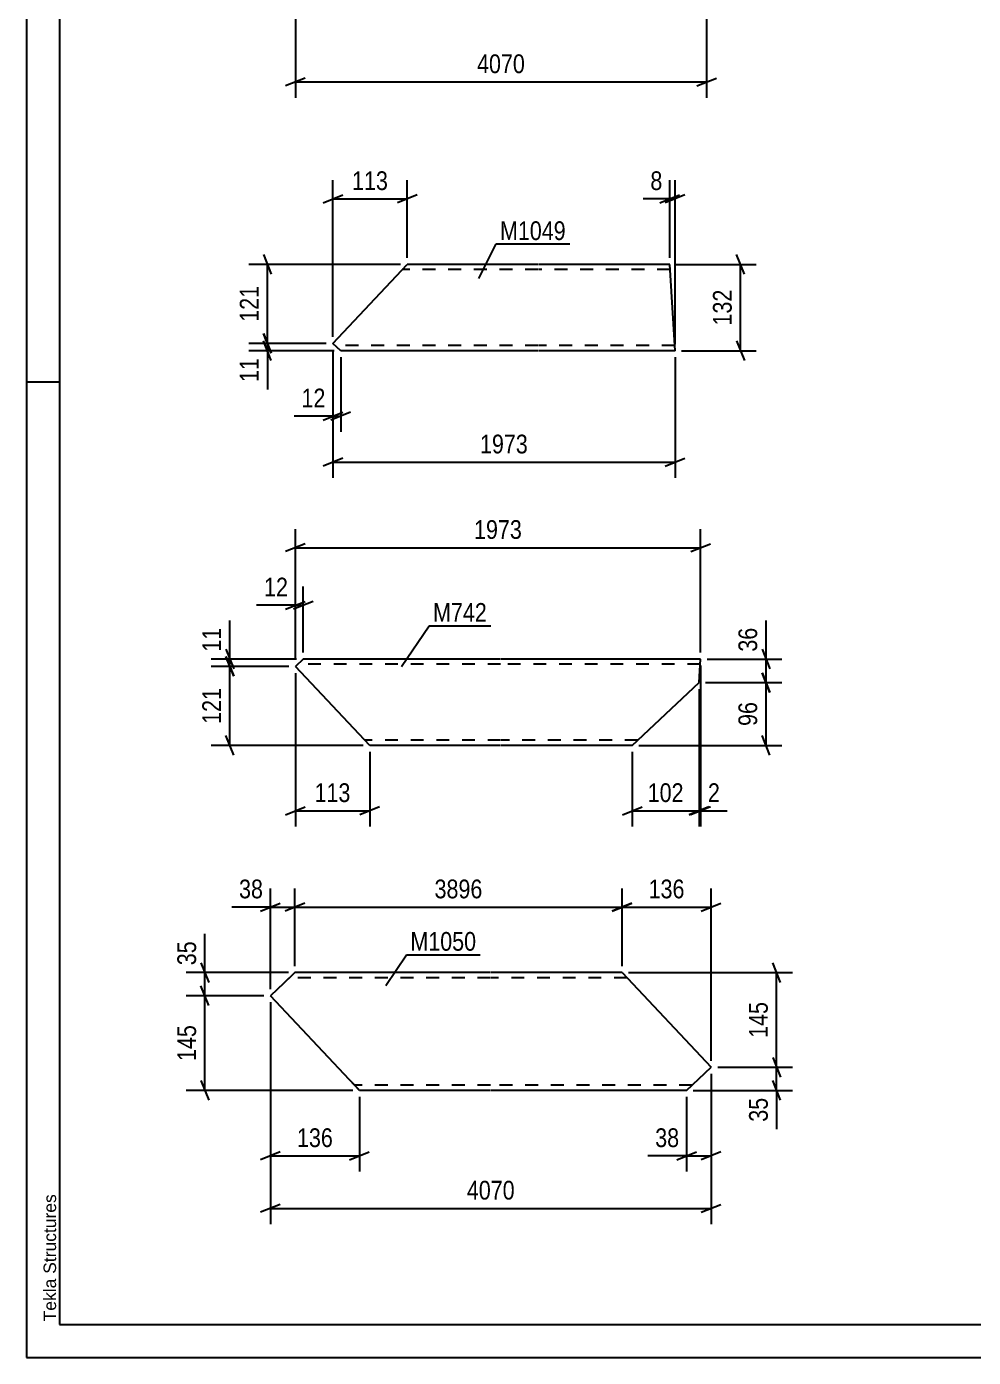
# Model space of a CAD drawing. Header units: millimetres. Extents: x 0 to 594, y 0 to 420.
# Drawn here: x 0 to 144.6, y 0 to 203.3 of the extents above; entities that cross this region are included whole.
import ezdxf

# ---------------------------------------------------------------- set-up
doc = ezdxf.new("R2010")
doc.units = ezdxf.units.MM
doc.linetypes.add('DXK_LINE_DOT2', pattern=[3.9198, 1.9599, -1.9599])
doc.styles.add('Arial', font='ARIAL.TTF', dxfattribs={"height": 0.2})
doc.styles.add('Arial Narrow', font='ARIALN.TTF', dxfattribs={"height": 0.2})

# ---------------------------------------------------------------- blocks, each defined once
blk = doc.blocks.new('Unknown-814738327-1163')
at = {"color": 5, "linetype": 'Continuous'}
for p, q in [((0, 420), (0, 0)), ((5, 415), (5, 5)), ((5, 149), (0, 149)), ((5, 5), (589, 5)), ((0, 0), (594, 0))]:
    blk.add_line(p, q, dxfattribs=at)
at = {"color": 174, "linetype": 'Continuous', "style": 'Arial'}
blk.add_text('Tekla Structures', height=1.9102, rotation=90, dxfattribs=at).set_placement((4.5, 5.5))
blk = doc.blocks.new('Part-814738327-14155 - 14154')
at = {"color": 2, "linetype": 'Continuous'}
for p, q in [((39.28, 57.18), (37.23, 55.25)), ((40.98, 58.78), (39.28, 57.18)), ((70.83, 58.78), (40.98, 58.78)), ((90.93, 58.78), (70.93, 58.78)), ((90.93, 58.78), (104.54, 44.32)), ((49.33, 42.38), (37.23, 55.25)), ((100.78, 40.78), (104.54, 44.32)), ((50.83, 40.78), (49.33, 42.38)), ((70.83, 40.78), (50.83, 40.78)), ((100.78, 40.78), (70.93, 40.78))]:
    blk.add_line(p, q, dxfattribs=at)
at = {"color": 7, "linetype": 'DXK_LINE_DOT2'}
for p, q in [((40.98, 58.78), (39.93, 57.8)), ((70.83, 57.98), (40.13, 57.98)), ((91.68, 57.98), (70.93, 57.98)), ((50.72, 40.91), (49.33, 42.38)), ((70.83, 41.58), (50.08, 41.58)), ((101.63, 41.58), (70.93, 41.58))]:
    blk.add_line(p, q, dxfattribs=at)
blk = doc.blocks.new('Part-814738327-14120 - 14119')
at = {"color": 2, "linetype": 'Continuous'}
for p, q in [((46.77, 154.91), (58.12, 166.98)), ((78.12, 166.98), (58.12, 166.98)), ((98.22, 166.98), (78.22, 166.98)), ((99.03, 153.78), (98.22, 166.98)), ((47.97, 153.78), (46.77, 154.91)), ((78.12, 153.78), (47.97, 153.78)), ((99.03, 153.78), (78.22, 153.78))]:
    blk.add_line(p, q, dxfattribs=at)
at = {"color": 7, "linetype": 'DXK_LINE_DOT2'}
for p, q in [((78.12, 166.18), (57.36, 166.18)), ((98.26, 166.18), (78.22, 166.18)), ((78.12, 154.58), (47.12, 154.58)), ((98.98, 154.58), (78.22, 154.58)), ((98.98, 154.58), (98.97, 154.64))]:
    blk.add_line(p, q, dxfattribs=at)
blk = doc.blocks.new('Part-814738327-14131 - 14130')
at = {"color": 2, "linetype": 'Continuous'}
for p, q in [((42.24, 106.69), (41.04, 105.55)), ((72.39, 106.69), (42.24, 106.69)), ((102.92, 106.69), (72.49, 106.69)), ((102.7, 103.09), (102.92, 106.69)), ((52.39, 93.49), (41.04, 105.55)), ((92.49, 93.49), (102.7, 103.09)), ((72.39, 93.49), (52.39, 93.49)), ((92.49, 93.49), (72.49, 93.49))]:
    blk.add_line(p, q, dxfattribs=at)
at = {"color": 7, "linetype": 'DXK_LINE_DOT2'}
for p, q in [((72.39, 105.89), (41.39, 105.89)), ((102.87, 105.89), (72.49, 105.89)), ((72.39, 94.29), (51.64, 94.29)), ((93.34, 94.29), (72.49, 94.29))]:
    blk.add_line(p, q, dxfattribs=at)
blk = doc.blocks.new('StraightDimension-814738327-14668 - 14154')
at = {"color": 7, "linetype": 'Continuous'}
for p, q in [((113.94, 45.82), (115.14, 42.82)), ((105.54, 44.32), (116.94, 44.32)), ((114.54, 40.78), (114.54, 44.32)), ((101.78, 40.78), (116.94, 40.78)), ((115.14, 39.28), (113.94, 42.28))]:
    blk.add_line(p, q, dxfattribs=at)
at = {"color": 0}
blk.add_wipeout([(113.79, 40.26), (109.59, 40.26), (109.59, 35.4), (113.79, 35.4)], dxfattribs=at)
at = {"color": 7, "linetype": 'Continuous'}
blk.add_line((114.54, 40.78), (114.54, 34.88), dxfattribs=at)
blk.add_line((114.54, 40.78), (114.54, 34.88), dxfattribs=at)
at = {"color": 3, "style": 'Arial Narrow'}
blk.add_text('35', height=2.863, rotation=90.0002, dxfattribs=at).set_placement((113.19, 36))
blk = doc.blocks.new('StraightDimension-814738327-14660 - 14154')
at = {"color": 7, "linetype": 'Continuous'}
for p, q in [((36.23, 55.25), (24.38, 55.25)), ((27.83, 53.75), (26.63, 56.75)), ((27.23, 40.78), (27.23, 55.25)), ((49.83, 40.78), (24.38, 40.78)), ((26.63, 42.28), (27.83, 39.28))]:
    blk.add_line(p, q, dxfattribs=at)
at = {"color": 0}
blk.add_wipeout([(26.48, 51.36), (22.28, 51.36), (22.28, 44.68), (26.48, 44.68)], dxfattribs=at)
at = {"color": 3, "style": 'Arial Narrow'}
blk.add_text('145', height=2.863, rotation=90.0002, dxfattribs=at).set_placement((25.88, 45.28))
blk = doc.blocks.new('StraightDimension-814738327-14647 - 14154')
at = {"color": 7, "linetype": 'Continuous'}
for p, q in [((37.23, 54.25), (37.23, 28.38)), ((50.83, 39.78), (50.83, 28.38)), ((38.73, 31.38), (35.73, 30.18)), ((37.23, 30.78), (50.83, 30.78)), ((49.33, 30.18), (52.33, 31.38))]:
    blk.add_line(p, q, dxfattribs=at)
at = {"color": 0}
blk.add_wipeout([(47.37, 31.53), (47.37, 35.73), (40.69, 35.73), (40.69, 31.53)], dxfattribs=at)
at = {"color": 3, "style": 'Arial Narrow'}
blk.add_text('136', height=2.863, dxfattribs=at).set_placement((41.29, 32.13))
blk = doc.blocks.new('StraightDimension-814738327-14667 - 14154')
at = {"color": 7, "linetype": 'Continuous'}
for p, q in [((115.14, 57.28), (113.94, 60.28)), ((91.93, 58.78), (116.94, 58.78)), ((114.54, 44.32), (114.54, 58.78)), ((113.94, 45.82), (115.14, 42.82)), ((105.54, 44.32), (116.94, 44.32))]:
    blk.add_line(p, q, dxfattribs=at)
at = {"color": 0}
blk.add_wipeout([(113.79, 54.89), (109.59, 54.89), (109.59, 48.21), (113.79, 48.21)], dxfattribs=at)
at = {"color": 3, "style": 'Arial Narrow'}
blk.add_text('145', height=2.863, rotation=90.0002, dxfattribs=at).set_placement((113.19, 48.81))
blk = doc.blocks.new('StraightDimension-814738327-14659 - 14154')
at = {"color": 7, "linetype": 'Continuous'}
for p, q in [((26.63, 60.28), (27.83, 57.28)), ((39.98, 58.78), (24.38, 58.78)), ((27.23, 55.25), (27.23, 58.78)), ((36.23, 55.25), (24.38, 55.25)), ((27.83, 53.75), (26.63, 56.75))]:
    blk.add_line(p, q, dxfattribs=at)
at = {"color": 0}
blk.add_wipeout([(26.48, 64.17), (22.28, 64.17), (22.28, 59.31), (26.48, 59.31)], dxfattribs=at)
at = {"color": 7, "linetype": 'Continuous'}
blk.add_line((27.23, 58.78), (27.23, 64.69), dxfattribs=at)
blk.add_line((27.23, 58.78), (27.23, 64.69), dxfattribs=at)
at = {"color": 3, "style": 'Arial Narrow'}
blk.add_text('35', height=2.863, rotation=90.0002, dxfattribs=at).set_placement((25.88, 59.91))
blk = doc.blocks.new('StraightDimension-814738327-14643 - 14154')
at = {"color": 7, "linetype": 'Continuous'}
for p, q in [((104.54, 43.32), (104.54, 28.38)), ((100.78, 39.78), (100.78, 28.38)), ((99.28, 30.18), (102.28, 31.38)), ((100.78, 30.78), (104.54, 30.78)), ((106.04, 31.38), (103.04, 30.18))]:
    blk.add_line(p, q, dxfattribs=at)
at = {"color": 0}
blk.add_wipeout([(100.26, 31.53), (100.26, 35.73), (95.4, 35.73), (95.4, 31.53)], dxfattribs=at)
at = {"color": 7, "linetype": 'Continuous'}
blk.add_line((100.78, 30.78), (94.88, 30.78), dxfattribs=at)
blk.add_line((100.78, 30.78), (94.88, 30.78), dxfattribs=at)
at = {"color": 3, "style": 'Arial Narrow'}
blk.add_text('38', height=2.863, dxfattribs=at).set_placement((96, 32.13))
blk = doc.blocks.new('StraightDimension-814738327-14675 - 14154')
at = {"color": 7, "linetype": 'Continuous'}
for p, q in [((37.23, 54.25), (37.23, 20.36)), ((104.54, 43.32), (104.54, 20.36)), ((38.73, 23.36), (35.73, 22.16)), ((37.23, 22.76), (104.54, 22.76)), ((103.04, 22.16), (106.04, 23.36))]:
    blk.add_line(p, q, dxfattribs=at)
at = {"color": 0}
blk.add_wipeout([(75.14, 23.51), (75.14, 27.71), (66.63, 27.71), (66.63, 23.51)], dxfattribs=at)
at = {"color": 3, "style": 'Arial Narrow'}
blk.add_text('4070', height=2.863, dxfattribs=at).set_placement((67.23, 24.11))
blk = doc.blocks.new('StraightDimension-814738327-18955 - 14154')
at = {"color": 7, "linetype": 'Continuous'}
for p, q in [((90.93, 59.78), (90.93, 71.63)), ((104.54, 45.32), (104.54, 71.63)), ((92.43, 69.38), (89.43, 68.18)), ((103.04, 68.18), (106.04, 69.38)), ((90.93, 68.78), (104.54, 68.78))]:
    blk.add_line(p, q, dxfattribs=at)
at = {"color": 0}
blk.add_wipeout([(101.08, 69.53), (101.08, 73.73), (94.39, 73.73), (94.39, 69.53)], dxfattribs=at)
at = {"color": 3, "style": 'Arial Narrow'}
blk.add_text('136', height=2.863, dxfattribs=at).set_placement((94.99, 70.13))
blk = doc.blocks.new('StraightDimension-814738327-18956 - 14154')
at = {"color": 7, "linetype": 'Continuous'}
for p, q in [((40.98, 59.78), (40.98, 71.63)), ((90.93, 59.78), (90.93, 71.63)), ((42.48, 69.38), (39.48, 68.18)), ((89.43, 68.18), (92.43, 69.38)), ((40.98, 68.78), (90.93, 68.78))]:
    blk.add_line(p, q, dxfattribs=at)
at = {"color": 0}
blk.add_wipeout([(70.21, 69.53), (70.21, 73.73), (61.7, 73.73), (61.7, 69.53)], dxfattribs=at)
at = {"color": 3, "style": 'Arial Narrow'}
blk.add_text('3896', height=2.863, dxfattribs=at).set_placement((62.3, 70.13))
blk = doc.blocks.new('StraightDimension-814738327-18957 - 14154')
at = {"color": 7, "linetype": 'Continuous'}
for p, q in [((37.23, 56.25), (37.23, 71.63)), ((40.98, 59.78), (40.98, 71.63)), ((35.73, 68.18), (38.73, 69.38)), ((42.48, 69.38), (39.48, 68.18)), ((37.23, 68.78), (40.98, 68.78))]:
    blk.add_line(p, q, dxfattribs=at)
at = {"color": 0}
blk.add_wipeout([(36.7, 69.53), (36.7, 73.73), (31.84, 73.73), (31.84, 69.53)], dxfattribs=at)
at = {"color": 7, "linetype": 'Continuous'}
blk.add_line((37.23, 68.78), (31.32, 68.78), dxfattribs=at)
blk.add_line((37.23, 68.78), (31.32, 68.78), dxfattribs=at)
at = {"color": 3, "style": 'Arial Narrow'}
blk.add_text('38', height=2.863, dxfattribs=at).set_placement((32.44, 70.13))
blk = doc.blocks.new('StraightDimension-814738327-14569 - 14108')
at = {"color": 7, "linetype": 'Continuous'}
for p, q in [((41.05, 226.97), (41.05, 192.44)), ((103.85, 216.03), (103.85, 192.44)), ((42.55, 195.44), (39.55, 194.24)), ((102.35, 194.24), (105.35, 195.44)), ((41.05, 194.84), (103.85, 194.84))]:
    blk.add_line(p, q, dxfattribs=at)
at = {"color": 0}
blk.add_wipeout([(76.71, 195.59), (76.71, 199.79), (68.19, 199.79), (68.19, 195.59)], dxfattribs=at)
at = {"color": 3, "style": 'Arial Narrow'}
blk.add_text('4070', height=2.863, dxfattribs=at).set_placement((68.79, 196.19))
blk = doc.blocks.new('StraightDimension-814738327-14581 - 14119')
at = {"color": 7, "linetype": 'Continuous'}
for p, q in [((46.77, 153.91), (46.77, 141.38)), ((47.97, 152.78), (47.97, 141.38)), ((45.27, 143.18), (48.27, 144.38)), ((49.47, 144.38), (46.47, 143.18)), ((46.77, 143.78), (47.97, 143.78))]:
    blk.add_line(p, q, dxfattribs=at)
at = {"color": 0}
blk.add_wipeout([(46.24, 144.53), (46.24, 148.73), (41.38, 148.73), (41.38, 144.53)], dxfattribs=at)
at = {"color": 7, "linetype": 'Continuous'}
blk.add_line((46.77, 143.78), (40.86, 143.78), dxfattribs=at)
blk.add_line((46.77, 143.78), (40.86, 143.78), dxfattribs=at)
at = {"color": 3, "style": 'Arial Narrow'}
blk.add_text('12', height=2.863, dxfattribs=at).set_placement((41.98, 145.13))
blk = doc.blocks.new('StraightDimension-814738327-14573 - 14119')
at = {"color": 7, "linetype": 'Continuous'}
for p, q in [((98.22, 167.98), (98.22, 179.83)), ((99.03, 154.78), (99.03, 179.83)), ((96.72, 176.38), (99.72, 177.58)), ((100.53, 177.58), (97.53, 176.38)), ((98.22, 176.98), (99.03, 176.98))]:
    blk.add_line(p, q, dxfattribs=at)
at = {"color": 0}
blk.add_wipeout([(97.69, 177.73), (97.69, 181.93), (94.66, 181.93), (94.66, 177.73)], dxfattribs=at)
at = {"color": 7, "linetype": 'Continuous'}
blk.add_line((98.22, 176.98), (94.14, 176.98), dxfattribs=at)
blk.add_line((98.22, 176.98), (94.14, 176.98), dxfattribs=at)
at = {"color": 3, "style": 'Arial Narrow'}
blk.add_text('8', height=2.86, dxfattribs=at).set_placement((95.26, 178.33))
blk = doc.blocks.new('StraightDimension-814738327-18736 - 14119')
at = {"color": 7, "linetype": 'Continuous'}
for p, q in [((57.12, 166.98), (33.92, 166.98)), ((36.17, 168.48), (37.37, 165.48)), ((36.77, 154.91), (36.77, 166.98)), ((45.77, 154.91), (33.92, 154.91)), ((37.37, 153.41), (36.17, 156.41))]:
    blk.add_line(p, q, dxfattribs=at)
at = {"color": 0}
blk.add_wipeout([(36.02, 164.29), (31.82, 164.29), (31.82, 157.61), (36.02, 157.61)], dxfattribs=at)
at = {"color": 3, "style": 'Arial Narrow'}
blk.add_text('121', height=2.863, rotation=90.0002, dxfattribs=at).set_placement((35.42, 158.21))
blk = doc.blocks.new('StraightDimension-814738327-14577 - 14119')
at = {"color": 7, "linetype": 'Continuous'}
for p, q in [((46.77, 155.91), (46.77, 179.83)), ((58.12, 167.98), (58.12, 179.83)), ((45.27, 176.38), (48.27, 177.58)), ((46.77, 176.98), (58.12, 176.98)), ((59.62, 177.58), (56.62, 176.38))]:
    blk.add_line(p, q, dxfattribs=at)
at = {"color": 0}
blk.add_wipeout([(55.78, 177.73), (55.78, 181.93), (49.1, 181.93), (49.1, 177.73)], dxfattribs=at)
at = {"color": 3, "style": 'Arial Narrow'}
blk.add_text('113', height=2.863, dxfattribs=at).set_placement((49.7, 178.33))
blk = doc.blocks.new('StraightDimension-814738327-14593 - 14119')
at = {"color": 7, "linetype": 'Continuous'}
for p, q in [((99.22, 166.98), (111.43, 166.98)), ((109.63, 165.48), (108.43, 168.48)), ((109.03, 153.78), (109.03, 166.98)), ((108.43, 155.28), (109.63, 152.28)), ((100.03, 153.78), (111.43, 153.78))]:
    blk.add_line(p, q, dxfattribs=at)
at = {"color": 0}
blk.add_wipeout([(108.28, 163.72), (104.08, 163.72), (104.08, 157.04), (108.28, 157.04)], dxfattribs=at)
at = {"color": 3, "style": 'Arial Narrow'}
blk.add_text('132', height=2.863, rotation=90.0002, dxfattribs=at).set_placement((107.68, 157.64))
blk = doc.blocks.new('StraightDimension-814738327-14599 - 14119')
at = {"color": 7, "linetype": 'Continuous'}
for p, q in [((46.77, 153.91), (46.77, 134.35)), ((99.03, 152.78), (99.03, 134.35)), ((48.27, 137.35), (45.27, 136.15)), ((46.77, 136.75), (99.03, 136.75)), ((97.53, 136.15), (100.53, 137.35))]:
    blk.add_line(p, q, dxfattribs=at)
at = {"color": 0}
blk.add_wipeout([(77.15, 137.5), (77.15, 141.7), (68.64, 141.7), (68.64, 137.5)], dxfattribs=at)
at = {"color": 3, "style": 'Arial Narrow'}
blk.add_text('1973', height=2.863, dxfattribs=at).set_placement((69.24, 138.1))
blk = doc.blocks.new('StraightDimension-814738327-18737 - 14119')
at = {"color": 7, "linetype": 'Continuous'}
for p, q in [((45.77, 154.91), (33.92, 154.91)), ((36.17, 156.41), (37.37, 153.41)), ((37.37, 152.28), (36.17, 155.28)), ((36.77, 153.78), (36.77, 154.91)), ((46.97, 153.78), (33.92, 153.78))]:
    blk.add_line(p, q, dxfattribs=at)
at = {"color": 0}
blk.add_wipeout([(36.02, 153.26), (31.82, 153.26), (31.82, 148.4), (36.02, 148.4)], dxfattribs=at)
at = {"color": 7, "linetype": 'Continuous'}
blk.add_line((36.77, 153.78), (36.77, 147.88), dxfattribs=at)
blk.add_line((36.77, 153.78), (36.77, 147.88), dxfattribs=at)
at = {"color": 3, "style": 'Arial Narrow'}
blk.add_text('11', height=2.863, rotation=90.0002, dxfattribs=at).set_placement((35.42, 149))
blk = doc.blocks.new('StraightDimension-814738327-14615 - 14130')
at = {"color": 7, "linetype": 'Continuous'}
for p, q in [((41.04, 106.55), (41.04, 117.75)), ((42.24, 107.69), (42.24, 117.75)), ((39.54, 114.3), (42.54, 115.5)), ((43.74, 115.5), (40.74, 114.3)), ((41.04, 114.9), (42.24, 114.9))]:
    blk.add_line(p, q, dxfattribs=at)
at = {"color": 0}
blk.add_wipeout([(40.52, 115.65), (40.52, 119.85), (35.66, 119.85), (35.66, 115.65)], dxfattribs=at)
at = {"color": 7, "linetype": 'Continuous'}
blk.add_line((41.04, 114.9), (35.13, 114.9), dxfattribs=at)
blk.add_line((41.04, 114.9), (35.13, 114.9), dxfattribs=at)
at = {"color": 3, "style": 'Arial Narrow'}
blk.add_text('12', height=2.863, dxfattribs=at).set_placement((36.26, 116.25))
blk = doc.blocks.new('StraightDimension-814738327-14607 - 14130')
at = {"color": 7, "linetype": 'Continuous'}
for p, q in [((41.04, 104.55), (41.04, 81.09)), ((52.39, 92.49), (52.39, 81.09)), ((39.54, 82.89), (42.54, 84.09)), ((41.04, 83.49), (52.39, 83.49)), ((53.89, 84.09), (50.89, 82.89))]:
    blk.add_line(p, q, dxfattribs=at)
at = {"color": 0}
blk.add_wipeout([(50.06, 84.24), (50.06, 88.44), (43.37, 88.44), (43.37, 84.24)], dxfattribs=at)
at = {"color": 3, "style": 'Arial Narrow'}
blk.add_text('113', height=2.863, dxfattribs=at).set_placement((43.97, 84.84))
blk = doc.blocks.new('StraightDimension-814738327-14635 - 14130')
at = {"color": 7, "linetype": 'Continuous'}
for p, q in [((41.04, 106.55), (41.04, 126.54)), ((102.92, 107.69), (102.92, 126.54)), ((42.54, 124.29), (39.54, 123.09)), ((101.42, 123.09), (104.42, 124.29)), ((41.04, 123.69), (102.92, 123.69))]:
    blk.add_line(p, q, dxfattribs=at)
at = {"color": 0}
blk.add_wipeout([(76.24, 124.44), (76.24, 128.64), (67.73, 128.64), (67.73, 124.44)], dxfattribs=at)
at = {"color": 3, "style": 'Arial Narrow'}
blk.add_text('1973', height=2.863, dxfattribs=at).set_placement((68.33, 125.04))
blk = doc.blocks.new('StraightDimension-814738327-14627 - 14130')
at = {"color": 7, "linetype": 'Continuous'}
for p, q in [((112.32, 108.19), (113.52, 105.19)), ((103.92, 106.69), (115.32, 106.69)), ((112.92, 103.09), (112.92, 106.69)), ((113.52, 101.59), (112.32, 104.59)), ((103.7, 103.09), (115.32, 103.09))]:
    blk.add_line(p, q, dxfattribs=at)
at = {"color": 0}
blk.add_wipeout([(112.17, 112.07), (107.97, 112.07), (107.97, 107.21), (112.17, 107.21)], dxfattribs=at)
at = {"color": 7, "linetype": 'Continuous'}
blk.add_line((112.92, 106.69), (112.92, 112.59), dxfattribs=at)
blk.add_line((112.92, 106.69), (112.92, 112.59), dxfattribs=at)
at = {"color": 3, "style": 'Arial Narrow'}
blk.add_text('36', height=2.863, rotation=90.0002, dxfattribs=at).set_placement((111.57, 107.81))
blk = doc.blocks.new('StraightDimension-814738327-14628 - 14130')
at = {"color": 7, "linetype": 'Continuous'}
for p, q in [((112.32, 104.59), (113.52, 101.59)), ((103.7, 103.09), (115.32, 103.09)), ((112.92, 93.49), (112.92, 103.09)), ((113.52, 91.99), (112.32, 94.99)), ((93.49, 93.49), (115.32, 93.49))]:
    blk.add_line(p, q, dxfattribs=at)
at = {"color": 0}
blk.add_wipeout([(112.17, 100.72), (107.97, 100.72), (107.97, 95.86), (112.17, 95.86)], dxfattribs=at)
at = {"color": 3, "style": 'Arial Narrow'}
blk.add_text('96', height=2.863, rotation=90.0002, dxfattribs=at).set_placement((111.57, 96.46))
blk = doc.blocks.new('StraightDimension-814738327-18782 - 14130')
at = {"color": 7, "linetype": 'Continuous'}
for p, q in [((30.44, 108.19), (31.64, 105.19)), ((41.24, 106.69), (28.19, 106.69)), ((31.64, 104.05), (30.44, 107.05)), ((31.04, 105.55), (31.04, 106.69)), ((40.04, 105.55), (28.19, 105.55))]:
    blk.add_line(p, q, dxfattribs=at)
at = {"color": 0}
blk.add_wipeout([(30.29, 112.07), (26.09, 112.07), (26.09, 107.21), (30.29, 107.21)], dxfattribs=at)
at = {"color": 7, "linetype": 'Continuous'}
blk.add_line((31.04, 106.69), (31.04, 112.59), dxfattribs=at)
blk.add_line((31.04, 106.69), (31.04, 112.59), dxfattribs=at)
at = {"color": 3, "style": 'Arial Narrow'}
blk.add_text('11', height=2.863, rotation=90.0002, dxfattribs=at).set_placement((29.69, 107.81))
blk = doc.blocks.new('StraightDimension-814738327-18783 - 14130')
at = {"color": 7, "linetype": 'Continuous'}
for p, q in [((30.44, 107.05), (31.64, 104.05)), ((40.04, 105.55), (28.19, 105.55)), ((31.04, 93.49), (31.04, 105.55)), ((31.64, 91.99), (30.44, 94.99)), ((51.39, 93.49), (28.19, 93.49))]:
    blk.add_line(p, q, dxfattribs=at)
at = {"color": 0}
blk.add_wipeout([(30.29, 102.86), (26.09, 102.86), (26.09, 96.18), (30.29, 96.18)], dxfattribs=at)
at = {"color": 3, "style": 'Arial Narrow'}
blk.add_text('121', height=2.863, rotation=90.0002, dxfattribs=at).set_placement((29.69, 96.78))
blk = doc.blocks.new('StraightDimension-814738327-18842 - 14130')
at = {"color": 7, "linetype": 'Continuous'}
for p, q in [((102.92, 105.69), (102.92, 81.09)), ((102.7, 102.09), (102.7, 81.09)), ((101.2, 82.89), (104.2, 84.09)), ((104.42, 84.09), (101.42, 82.89)), ((102.7, 83.49), (102.92, 83.49))]:
    blk.add_line(p, q, dxfattribs=at)
at = {"color": 0}
blk.add_wipeout([(106.47, 84.24), (106.47, 88.44), (103.45, 88.44), (103.45, 84.24)], dxfattribs=at)
at = {"color": 7, "linetype": 'Continuous'}
blk.add_line((102.92, 83.49), (107, 83.49), dxfattribs=at)
blk.add_line((102.92, 83.49), (107, 83.49), dxfattribs=at)
at = {"color": 3, "style": 'Arial Narrow'}
blk.add_text('2', height=2.86, dxfattribs=at).set_placement((104.05, 84.84))
blk = doc.blocks.new('StraightDimension-814738327-18843 - 14130')
at = {"color": 7, "linetype": 'Continuous'}
for p, q in [((102.7, 102.09), (102.7, 81.09)), ((92.49, 92.49), (92.49, 81.09)), ((90.99, 82.89), (93.99, 84.09)), ((92.49, 83.49), (102.7, 83.49)), ((104.2, 84.09), (101.2, 82.89))]:
    blk.add_line(p, q, dxfattribs=at)
at = {"color": 0}
blk.add_wipeout([(100.94, 84.24), (100.94, 88.44), (94.25, 88.44), (94.25, 84.24)], dxfattribs=at)
at = {"color": 3, "style": 'Arial Narrow'}
blk.add_text('102', height=2.863, dxfattribs=at).set_placement((94.85, 84.84))
blk = doc.blocks.new('Mark-814738327-15484 - 14154')
at = {"color": 0}
blk.add_wipeout([(68.67, 62.12), (68.67, 65.12), (58.61, 65.12), (58.61, 62.12)], dxfattribs=at)
blk.add_wipeout([(68.67, 62.12), (68.67, 65.12), (58.61, 65.12), (58.61, 62.12)], dxfattribs=at)
at = {"color": 30, "linetype": 'Continuous'}
for p, q in [((54.88, 56.83), (58.01, 61.52)), ((58.01, 61.52), (69.27, 61.52))]:
    blk.add_line(p, q, dxfattribs=at)
at = {"color": 3, "style": 'Arial Narrow'}
blk.add_text('M1050', height=2.863, dxfattribs=at).set_placement((58.61, 62.12))
blk = doc.blocks.new('Mark-814738327-15475 - 14119')
at = {"color": 0}
blk.add_wipeout([(82.34, 170.69), (82.34, 173.69), (72.29, 173.69), (72.29, 170.69)], dxfattribs=at)
blk.add_wipeout([(82.34, 170.69), (82.34, 173.69), (72.29, 173.69), (72.29, 170.69)], dxfattribs=at)
at = {"color": 30, "linetype": 'Continuous'}
for p, q in [((69.05, 164.82), (71.69, 170.09)), ((71.69, 170.09), (82.94, 170.09))]:
    blk.add_line(p, q, dxfattribs=at)
at = {"color": 3, "style": 'Arial Narrow'}
blk.add_text('M1049', height=2.863, dxfattribs=at).set_placement((72.29, 170.69))
blk = doc.blocks.new('Mark-814738327-15478 - 14130')
at = {"color": 0}
blk.add_wipeout([(70.29, 112.37), (70.29, 115.37), (62.07, 115.37), (62.07, 112.37)], dxfattribs=at)
blk.add_wipeout([(70.29, 112.37), (70.29, 115.37), (62.07, 115.37), (62.07, 112.37)], dxfattribs=at)
at = {"color": 30, "linetype": 'Continuous'}
for p, q in [((57.26, 105.56), (61.47, 111.77)), ((61.47, 111.77), (70.89, 111.77))]:
    blk.add_line(p, q, dxfattribs=at)
at = {"color": 3, "style": 'Arial Narrow'}
blk.add_text('M742', height=2.863, dxfattribs=at).set_placement((62.07, 112.37))

msp = doc.modelspace()

# ---------------------------------------------------------------- block references
for name in ['Unknown-814738327-1163', 'Part-814738327-14120 - 14119', 'Part-814738327-14131 - 14130', 'Part-814738327-14155 - 14154']:
    msp.add_blockref(name, (0, 0))

# ---------------------------------------------------------------- next in the draw order: block references
for name in ['StraightDimension-814738327-14569 - 14108', 'StraightDimension-814738327-14573 - 14119', 'Mark-814738327-15475 - 14119', 'StraightDimension-814738327-14581 - 14119', 'StraightDimension-814738327-14615 - 14130', 'StraightDimension-814738327-14607 - 14130', 'StraightDimension-814738327-14660 - 14154', 'StraightDimension-814738327-14668 - 14154']:
    msp.add_blockref(name, (0, 0))

# ---------------------------------------------------------------- next in the draw order: block references
for name in ['StraightDimension-814738327-18736 - 14119', 'StraightDimension-814738327-14593 - 14119', 'StraightDimension-814738327-14635 - 14130', 'StraightDimension-814738327-14667 - 14154', 'StraightDimension-814738327-14647 - 14154']:
    msp.add_blockref(name, (0, 0))

# ---------------------------------------------------------------- next in the draw order: block references
for name in ['StraightDimension-814738327-14577 - 14119', 'StraightDimension-814738327-14599 - 14119', 'Mark-814738327-15478 - 14130', 'StraightDimension-814738327-18782 - 14130', 'StraightDimension-814738327-14627 - 14130', 'StraightDimension-814738327-14659 - 14154', 'StraightDimension-814738327-14643 - 14154']:
    msp.add_blockref(name, (0, 0))

# ---------------------------------------------------------------- next in the draw order: block references
for name in ['StraightDimension-814738327-18737 - 14119', 'StraightDimension-814738327-18783 - 14130', 'StraightDimension-814738327-14628 - 14130', 'StraightDimension-814738327-14675 - 14154']:
    msp.add_blockref(name, (0, 0))

# ---------------------------------------------------------------- next in the draw order: block references
for name in ['StraightDimension-814738327-18842 - 14130', 'StraightDimension-814738327-18955 - 14154']:
    msp.add_blockref(name, (0, 0))

# ---------------------------------------------------------------- next in the draw order: block references
for name in ['StraightDimension-814738327-18843 - 14130', 'StraightDimension-814738327-18956 - 14154']:
    msp.add_blockref(name, (0, 0))

# ---------------------------------------------------------------- next in the draw order: block references
for name in ['StraightDimension-814738327-18957 - 14154', 'Mark-814738327-15484 - 14154']:
    msp.add_blockref(name, (0, 0))

doc.saveas('drawing.dxf')
